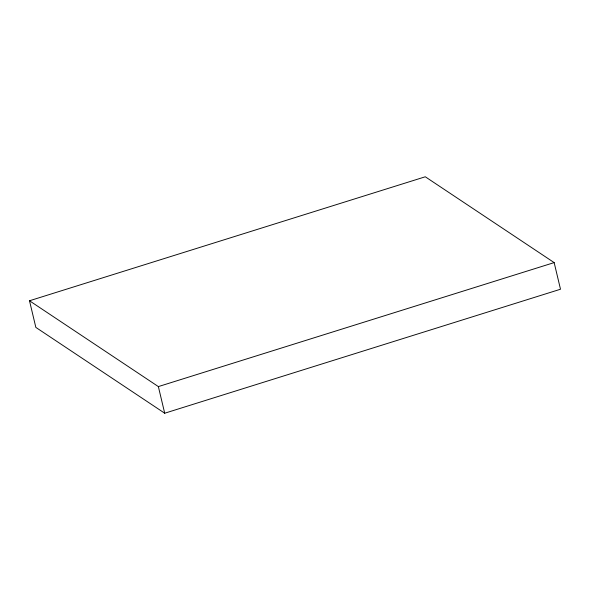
<?xml version="1.0" encoding="UTF-8"?>
<svg xmlns="http://www.w3.org/2000/svg" width="590" height="590" viewBox="0 0 590 590"><rect width="100%" height="100%" fill="white"/><g stroke="black" fill="none" stroke-linecap="round" stroke-linejoin="round"><path stroke-width="0.89" d="M29.5 300.767L425.294 176.779L554.158 262.602L560.5 289.233L164.706 413.221L35.843 327.398L29.5 300.767L158.363 386.59L164.706 413.221M158.363 386.59L554.158 262.602"/></g></svg>
